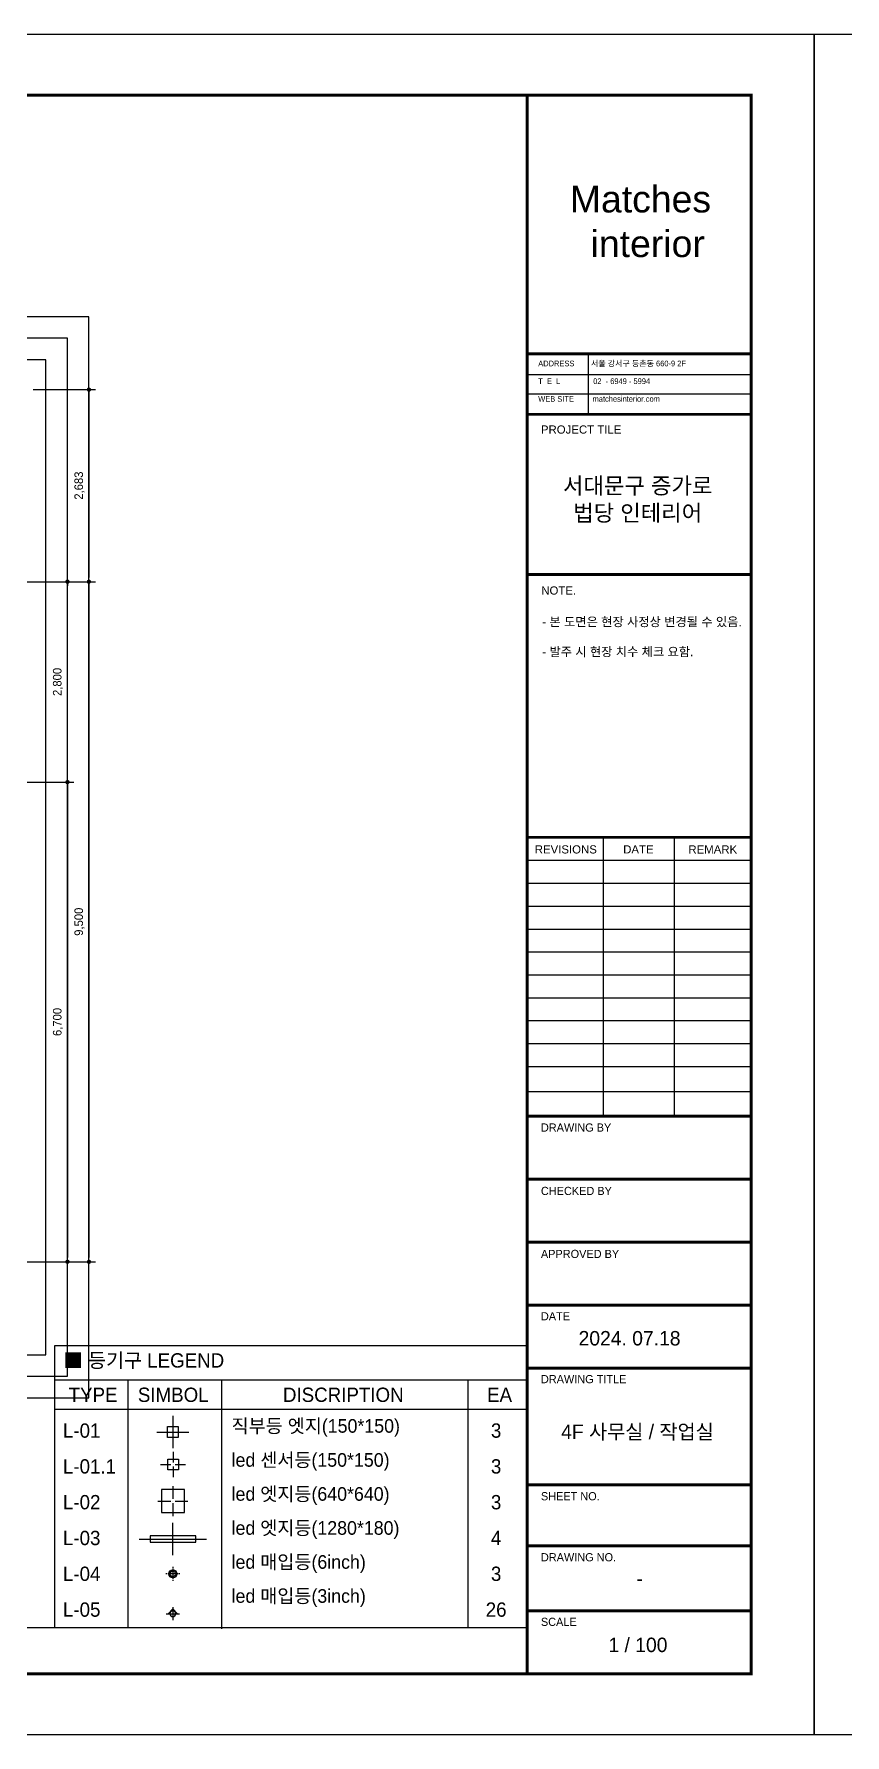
# Model space of a CAD drawing. Header units: millimetres. Extents: x -224448 to 1592092, y -164641 to 319001.
# Drawn here: x 237757 to 249090, y 146190 to 169950 of the extents above; entities that cross this region are included whole.
import ezdxf
from ezdxf.enums import TextEntityAlignment as Align

# ---------------------------------------------------------------- set-up
doc = ezdxf.new("R2010")
doc.units = ezdxf.units.MM
doc.layers.get('Defpoints').update_dxf_attribs({"color": 35})
for name, color, linetype in [('DIM', 3, 'Continuous'), ('I-CL-LIT', 7, 'Continuous'), ('I-LIGHT', 1, 'Continuous'), ('I-TEXT', 7, 'Continuous'), ('I_FORMAT', 7, 'Continuous'), ('I_FUR', 6, 'Continuous'), ('I_HAT', 8, 'Continuous'), ('I_WALL', 3, 'Continuous'), ('Layer 1', 7, 'Continuous')]:
    doc.layers.add(name, color=color, linetype=linetype)
doc.styles.add('HY울릉도', font='')
doc.styles.add('IABU-글꼴스타일', font='')
doc.styles.add('NTOP', font='Dotum.ttf')
doc.styles.add('sim', font='')
doc.styles.get("Standard").update_dxf_attribs({"font": 'arial.ttf'})
doc.styles.add('주석', font='arial.ttf')
doc.styles.get('HY울릉도').set_extended_font_data('HY울릉도L')
doc.styles.get('IABU-글꼴스타일').set_extended_font_data('HY울릉도L')
doc.styles.get('sim').set_extended_font_data('Pretendard Variable Light')
doc.dimstyles.new('IABC-100 (SUB)', dxfattribs={"dimscale": 60, "dimtxt": 2, "dimasz": 1, "dimexe": 1.5, "dimexo": 2, "dimgap": 1, "dimtad": 1, "dimdec": 0, "dimdsep": 46, "dimlunit": 6, "dimtxsty": 'IABU-글꼴스타일', "dimblk": '1234_Dot', "dimcen": 1, "dimclrd": 4, "dimclre": 4, "dimclrt": 7, "dimadec": 0, "dimazin": 0, "dimtfac": 1, "dimtdec": 0, "dimtix": 1, "dimtmove": 2, "dimatfit": 3, "dimldrblk": '1234_Dot', "dimfxl": 2, "dimtolj": 1, "dimtzin": 0, "dimarcsym": 0})
doc.dimstyles.new('ISO-25', dxfattribs={"dimtxt": 2.5, "dimasz": 2.5, "dimexe": 1.25, "dimexo": 0.625, "dimtad": 1, "dimtxsty": 'Standard', "dimcen": 2.5, "dimadec": 0, "dimazin": 0, "dimtfac": 1, "dimtmove": 0, "dimatfit": 3, "dimfxl": 1, "dimarcsym": 0})

# ---------------------------------------------------------------- blocks, each defined once
blk = doc.blocks.new('*D458')
at = {"layer": 'Defpoints', "color": 0, "lineweight": -2, "transparency": 16777216}
for p, q in [((237326, 159500), (238226, 159500)), ((238225, 152803), (238225, 159498)), ((237326, 152800), (238226, 152800))]:
    blk.add_line(p, q, dxfattribs=at)
at = {"layer": 'Defpoints', "color": 0, "transparency": 16777216}
for p in [(237325, 159500), (238225, 159500), (237325, 152800)]:
    blk.add_point(p, dxfattribs=at)
for points in [[(238224, 159498), (238225, 159498), (238225, 159500)], [(238224, 152803), (238225, 152803), (238225, 152800)]]:
    blk.add_solid(points, dxfattribs=at)
at = {"layer": 'Defpoints', "color": 0, "transparency": 16777216, "insert": (238223, 156150), "char_height": 2.5, "attachment_point": 5, "rotation": 90}
blk.add_mtext('6700', dxfattribs=at)
blk = doc.blocks.new('1234_Dot')
at = {"color": 0, "linetype": 'ByBlock', "lineweight": -2}
blk.add_line((-0.5, 0), (-1, 0), dxfattribs=at)
at = {"color": 0, "linetype": 'ByBlock', "const_width": 0.5}
blk.add_lwpolyline([(-0.25, 0, 1), (0.25, 0, 1)], format="xyb", close=True, dxfattribs=at)
blk = doc.blocks.new('*D459')
at = {"layer": 'Defpoints', "color": 0, "ltscale": 50, "transparency": 16777216}
for p in [(237325, 162300), (238225, 162300), (237325, 159500)]:
    blk.add_point(p, dxfattribs=at)
at = {"layer": 'DIM', "color": 4, "lineweight": -2, "ltscale": 50, "transparency": 16777216}
for p, q in [((237445, 162300), (238315, 162300)), ((238225, 159560), (238225, 162240)), ((237445, 159500), (238315, 159500))]:
    blk.add_line(p, q, dxfattribs=at)
at = {"layer": 'DIM', "color": 4, "lineweight": -2, "ltscale": 50, "transparency": 16777216, "xscale": 60, "yscale": 60, "zscale": 60}
for p, rotation in [((238225, 162300), 90), ((238225, 159500), 270)]:
    blk.add_blockref('1234_Dot', p, dxfattribs=dict(at, rotation=rotation))
at = {"layer": 'DIM', "color": 7, "ltscale": 50, "transparency": 16777216, "insert": (238093, 160900), "char_height": 120, "attachment_point": 5, "rotation": 90, "style": 'IABU-글꼴스타일'}
blk.add_mtext('\\A1;2,800', dxfattribs=at)
blk = doc.blocks.new('*D460')
at = {"layer": 'Defpoints', "color": 0, "ltscale": 50, "transparency": 16777216}
for p in [(237625, 164983), (237625, 162300), (238525, 162300)]:
    blk.add_point(p, dxfattribs=at)
at = {"layer": 'DIM', "color": 4, "lineweight": -2, "ltscale": 50, "transparency": 16777216}
for p, q in [((237745, 164983), (238615, 164983)), ((238525, 164923), (238525, 162360)), ((237745, 162300), (238615, 162300))]:
    blk.add_line(p, q, dxfattribs=at)
at = {"layer": 'DIM', "color": 4, "lineweight": -2, "ltscale": 50, "transparency": 16777216, "xscale": 60, "yscale": 60, "zscale": 60}
for p, rotation in [((238525, 164983), 90), ((238525, 162300), 270)]:
    blk.add_blockref('1234_Dot', p, dxfattribs=dict(at, rotation=rotation))
at = {"layer": 'DIM', "color": 7, "ltscale": 50, "transparency": 16777216, "insert": (238393, 163642), "char_height": 120, "attachment_point": 5, "rotation": 90, "style": 'IABU-글꼴스타일'}
blk.add_mtext('\\A1;2,683', dxfattribs=at)
blk = doc.blocks.new('*D445')
at = {"layer": 'Defpoints', "color": 0, "ltscale": 50, "transparency": 16777216}
for p in [(237325, 162300), (237325, 152800), (238525, 152800)]:
    blk.add_point(p, dxfattribs=at)
at = {"layer": 'DIM', "color": 4, "lineweight": -2, "ltscale": 50, "transparency": 16777216}
for p, q in [((237445, 162300), (238615, 162300)), ((238525, 162240), (238525, 152860)), ((237445, 152800), (238615, 152800))]:
    blk.add_line(p, q, dxfattribs=at)
at = {"layer": 'DIM', "color": 4, "lineweight": -2, "ltscale": 50, "transparency": 16777216, "xscale": 60, "yscale": 60, "zscale": 60}
for p, rotation in [((238525, 162300), 90), ((238525, 152800), 270)]:
    blk.add_blockref('1234_Dot', p, dxfattribs=dict(at, rotation=rotation))
at = {"layer": 'DIM', "color": 7, "ltscale": 50, "transparency": 16777216, "insert": (238393, 157550), "char_height": 120, "attachment_point": 5, "rotation": 90, "style": 'IABU-글꼴스타일'}
blk.add_mtext('\\A1;9,500', dxfattribs=at)
blk = doc.blocks.new('*D446')
at = {"layer": 'Defpoints', "color": 0, "ltscale": 50, "transparency": 16777216}
for p in [(237325, 159500), (237325, 152800), (238225, 152800)]:
    blk.add_point(p, dxfattribs=at)
at = {"layer": 'DIM', "color": 4, "lineweight": -2, "ltscale": 50, "transparency": 16777216}
for p, q in [((237445, 159500), (238315, 159500)), ((238225, 159440), (238225, 152860)), ((237445, 152800), (238315, 152800))]:
    blk.add_line(p, q, dxfattribs=at)
at = {"layer": 'DIM', "color": 4, "lineweight": -2, "ltscale": 50, "transparency": 16777216, "xscale": 60, "yscale": 60, "zscale": 60}
for p, rotation in [((238225, 159500), 90), ((238225, 152800), 270)]:
    blk.add_blockref('1234_Dot', p, dxfattribs=dict(at, rotation=rotation))
at = {"layer": 'DIM', "color": 7, "ltscale": 50, "transparency": 16777216, "insert": (238093, 156150), "char_height": 120, "attachment_point": 5, "rotation": 90, "style": 'IABU-글꼴스타일'}
blk.add_mtext('\\A1;6,700', dxfattribs=at)
blk = doc.blocks.new('J15')
at = {"layer": 'I-LIGHT', "color": 6, "ltscale": 50}
for p, q in [((319165, 48370), (319165, 47920)), ((318940, 48145), (319390, 48145))]:
    blk.add_line(p, q, dxfattribs=at)
blk.add_lwpolyline([(319090, 48220), (319240, 48220), (319240, 48070), (319090, 48070)], close=True, dxfattribs=at)
blk = doc.blocks.new('j51')
at = {"layer": 'I-LIGHT'}
for p, q in [((93551, 140906), (93551, 140546)), ((93131, 140486), (93491, 140486)), ((93551, 140486), (93550, 140486)), ((93551, 140487), (93551, 140485)), ((93551, 140486), (93552, 140486)), ((93551, 140426), (93551, 140066)), ((93611, 140486), (93971, 140486))]:
    blk.add_line(p, q, dxfattribs=at)
at = {"layer": 'I-LIGHT', "linetype": 'Continuous'}
blk.add_lwpolyline([(93871, 140806), (93231, 140806), (93231, 140166), (93871, 140166)], close=True, dxfattribs=at)
blk = doc.blocks.new('l2')
blk.add_circle((354296, 53893), 37.5)
at = {"layer": 'I-CL-LIT', "color": 1}
for p, q in [((354239, 53893), (354230, 53893)), ((354344, 53893), (354248, 53893)), ((354296, 53959), (354296, 53950)), ((354296, 53942), (354296, 53845)), ((354362, 53893), (354353, 53893)), ((354296, 53836), (354296, 53828))]:
    blk.add_line(p, q, dxfattribs=at)
blk.add_circle((354296, 53893), 26.3, dxfattribs=at)
blk = doc.blocks.new('j855')
at = {"layer": 'I-LIGHT'}
for p, q in [((96735, 140572), (96735, 140427)), ((96560, 140397), (96705, 140397)), ((96735, 140398), (96735, 140396)), ((96735, 140367), (96735, 140222)), ((96765, 140397), (96910, 140397))]:
    blk.add_line(p, q, dxfattribs=at)
at = {"layer": 'I-LIGHT', "ltscale": 50}
blk.add_lwpolyline([(96660, 140472), (96810, 140472), (96810, 140322), (96660, 140322)], close=True, dxfattribs=at)
at = {"layer": 'I-LIGHT'}
blk.add_lwpolyline([(96736, 140397), (96735, 140397), (96734, 140397)], dxfattribs=at)
blk = doc.blocks.new('SP01')
at = {"layer": 'I-LIGHT'}
blk.add_hatch(color=1, dxfattribs=at).paths.add_polyline_path([(2182616, -1632810), (2182551, -1632878), (2182576, -1632878, -1), (2182656, -1632878), (2182680, -1632878)])
at = {"layer": 'I-LIGHT', "color": 1}
for p, q in [((2182616, -1632787), (2182616, -1632970)), ((2182707, -1632878), (2182524, -1632878)), ((2182616, -1632810), (2182551, -1632878)), ((2182551, -1632878), (2182576, -1632878)), ((2182616, -1632810), (2182680, -1632878)), ((2182656, -1632878), (2182680, -1632878))]:
    blk.add_line(p, q, dxfattribs=at)
at = {"layer": 'I-LIGHT', "color": 4}
blk.add_circle((2182616, -1632878), 40, dxfattribs=at)

msp = doc.modelspace()

# ---------------------------------------------------------------- linework, layer by layer
for p, q in [((239067.975, 151152.248), (239067.975, 147680.611)), ((240377.975, 151152.248), (240377.975, 147674.521)), ((243817.975, 151152.248), (243817.975, 147685.353)), ((238047.975, 150742.248), (244647.975, 150742.248))]:
    msp.add_line(p, q)
at = {"layer": 'Defpoints'}
for points in [[(215060, 169950.153), (248660, 169950.153), (248660, 146190.153), (215060, 146190.153)], [(248660, 169950.153), (282260, 169950.153), (282260, 146190.153), (248660, 146190.153)], [(238524.894, 166000.492), (222224.894, 166000.492), (222224.894, 150900.492), (238524.894, 150900.492)], [(238224.894, 165700.492), (222524.894, 165700.492), (222524.894, 151200.492), (238224.894, 151200.492)], [(237924.894, 165400.492), (222824.894, 165400.492), (222824.894, 151500.492), (237924.894, 151500.492)]]:
    msp.add_lwpolyline(points, close=True, dxfattribs=at)
at = {"layer": 'I-TEXT', "color": 0}
msp.add_line((238047.975, 151152.248), (244647.975, 151152.248), dxfattribs=at)
msp.add_lwpolyline([(238047.975, 151632.248), (244647.975, 151632.248), (244647.975, 147685.353), (238047.975, 147685.353)], close=True, dxfattribs=at)
at = {"layer": 'I_FORMAT'}
for p, q in [((245503.173, 165483.348), (245503.173, 164637.188)), ((244647.896, 165195.014), (247779.921, 165195.014)), ((244647.975, 164926.214), (247783.628, 164926.214)), ((246708.598, 154833.065), (246708.598, 158728.489)), ((245716.407, 154819.872), (245716.407, 158715.296)), ((244647.975, 158408.489), (247780, 158408.489)), ((244647.975, 158088.489), (247780, 158088.489)), ((244647.975, 157768.489), (247780, 157768.489)), ((244647.975, 157448.489), (247780, 157448.489)), ((244647.975, 157128.489), (247780, 157128.489)), ((244647.975, 156808.489), (247780, 156808.489)), ((244647.975, 156488.489), (247780, 156488.489)), ((244647.975, 156168.489), (247780, 156168.489)), ((244647.975, 155848.489), (247780, 155848.489)), ((244647.975, 155528.489), (247780, 155528.489)), ((244647.975, 155180.777), (247780, 155180.777)), ((244647.975, 147685.353), (215940, 147685.353))]:
    msp.add_line(p, q, dxfattribs=at)
for points, const_width in [([(244647.975, 147045.353), (215940, 147045.353), (215940, 169094.953), (244647.975, 169094.953)], 40.174), ([(244647.975, 169094.953), (244647.975, 147038.544)], 40.174), ([(244647.975, 169094.953), (247780, 169094.953), (247780, 147045.353), (244647.975, 147045.353)], 40.174), ([(244647.975, 165483.348), (247780, 165483.348)], 40.174), ([(244647.975, 164637.88), (247774.834, 164637.88)], 40.174), ([(244647.975, 162399.607), (247780, 162399.607)], 40.174), ([(244647.975, 158728.489), (247780, 158728.489)], 40.174), ([(244647.975, 154833.065), (247780, 154833.065)], 40.174), ([(247780, 154833.065), (244980, 154833.065)], 16), ([(244647.975, 153953.065), (247780, 153953.065)], 40.174), ([(244647.975, 153073.065), (247780, 153073.065)], 40.174), ([(244647.975, 152193.065), (247780, 152193.065)], 40.174), ([(244647.975, 151313.065), (247780, 151313.065)], 40.174), ([(244647.975, 149685.353), (247780, 149685.353)], 40.174), ([(244980, 149685.353), (247780, 149685.353)], 24), ([(244647.975, 148833.065), (247780, 148833.065)], 40.174), ([(244980, 148833.065), (247780, 148833.065)], 24), ([(244647.975, 147925.353), (247780, 147925.353)], 40.174), ([(244980, 147925.353), (247780, 147925.353)], 24)]:
    msp.add_lwpolyline(points, dxfattribs=dict(at, const_width=const_width))
at = {"layer": 'I_FUR', "color": 6, "linetype": 'Continuous'}
for p, q in [((239698.475, 148702.248), (239698.475, 149152.248)), ((239228.475, 148927.248), (240168.475, 148927.248))]:
    msp.add_line(p, q, dxfattribs=at)
msp.add_lwpolyline([(239378.475, 148972.248), (239378.475, 148882.248), (240018.475, 148882.248), (240018.475, 148972.248)], close=True, dxfattribs=at)

# ---------------------------------------------------------------- block references
msp.add_blockref('j855', (142965.707, 9571.482))
at = {"xscale": 0.5, "yscale": 0.5, "zscale": 0.5}
msp.add_blockref('j51', (192923.443, 79214.035), dxfattribs=at)
at = {"layer": 'I-LIGHT', "color": 1, "xscale": -1}
msp.add_blockref('SP01', (2422312.778, 1780762.198), dxfattribs=at)
at = {"layer": 'I_HAT'}
msp.add_blockref('J15', (-79467.025, 102277.248), dxfattribs=at)
at = {"layer": 'I_WALL', "xscale": 1.5, "yscale": 1.5, "zscale": 1.5}
msp.add_blockref('l2', (-291746.249, 67601.556), dxfattribs=at)

# ---------------------------------------------------------------- texts
at = {"attachment_point": 1}
for s, insert, char_height, width in [('\\pxsm1.5;{\\fGulim|b0|i0|c129|p50;L-01\\PL-01.1\\PL-02\\PL-03\\PL-04\\PL-05}', (238162.06, 150542.248), 200, 2991.51982), ('\\pxsm1.5;{\\fGulim|b0|i0|c129|p50;직부등 엣지(1\\fGulim|b0|i0|c0|p50;50*150)\\fGulim|b0|i0|c129|p50;\\Pled 센서등(150*150)\\fGulim|b0|i0|c0|p50;\\Pled\\fGulim|b0|i0|c129|p50; 엣지등\\fGulim|b0|i0|c0|p50;(640*640)\\P\\fGulim|b0|i0|c129|p50;led 엣지등\\fGulim|b0|i0|c0|p50;(1280*180)\\P\\fGulim|b0|i0|c129|p50;led\\fGulim|b0|i0|c0|p50; \\fGulim|b0|i0|c129|p50;매입등\\fGulim|b0|i0|c0|p50;(6\\fGulim|b0|i0|c129|p50;inch)\\P\\ps*;led 매입등(3inch)}', (240518.242, 150602.248), 190, 3203.09217), ('\\pxsm1.5,qc;{\\fGulim|b0|i0|c129|p50;3\\P3\\P3\\P4\\P3\\P26}', (243947.975, 150542.248), 200, 533.9718)]:
    msp.add_mtext(s, dxfattribs=dict(at, insert=insert, char_height=char_height, width=width))
at = {"layer": 'I-TEXT', "color": 0, "char_height": 200, "attachment_point": 1, "style": 'NTOP'}
for s, insert, width in [('\\pxsm1,ql;■ 등기구 LEGEND', (238167.975, 151522.248), 3178.397), ('\\pxqc;{\\fGulim|b0|i0|c129|p50;TYPE}', (238167.975, 151042.248), 830), ('\\pxqc;{\\fGulim|b0|i0|c129|p50;SIMBOL}', (239287.975, 151042.248), 830), ('\\pxqc;{\\fGulim|b0|i0|c129|p50;DISCRIPTION}', (240637.975, 151042.248), 2882.38209), ('\\pxqc;{\\fGulim|b0|i0|c129|p50;EA}', (243947.975, 151042.248), 630)]:
    msp.add_mtext(s, dxfattribs=dict(at, insert=insert, width=width))
at = {"layer": 'I_FORMAT'}
for s, height, p in [('PROJECT TILE', 114.03042, (244840.905, 164368.439)), ('NOTE.', 114.0304, (244846.071, 162120.08))]:
    msp.add_text(s, height=height, dxfattribs=at).set_placement(p)
for s, p in [('REVISIONS', (245188.842, 158560.571)), ('DATE', (246202.748, 158560.571)), ('REMARK', (247242.446, 158559.88))]:
    msp.add_text(s, height=114.0304, dxfattribs=at).set_placement(p, align=Align.MIDDLE_CENTER)
at = {"layer": 'I_FORMAT', "style": 'sim'}
for s, height, p in [('DRAWING BY', 114.0304, (244840.905, 154618.259)), ('CHECKED BY', 114.0304, (244840.905, 153732.821)), ('APPROVED BY', 114.03042, (244840.905, 152852.821)), ('DATE', 114.0304, (244840.905, 151981.792)), ('2024. 07.18', 201.6, (245367.425, 151631.206)), ('DRAWING TITLE', 114.03042, (244840.905, 151103.808)), ('SHEET NO.', 114.0304, (244840.905, 149468.213)), ('DRAWING NO.', 114.03042, (244840.905, 148615.924)), ('SCALE', 114.0304, (244840.905, 147713.735))]:
    msp.add_text(s, height=height, dxfattribs=at).set_placement(p)
msp.add_text('-', height=201.6, dxfattribs=at).set_placement((246220.093, 148374.287), align=Align.MIDDLE_CENTER)
at = {"layer": 'I_FORMAT', "insert": (244803.179, 165387.79), "char_height": 114.030418, "width": 3215.12084, "attachment_point": 1, "line_spacing_factor": 0.93}
msp.add_mtext('{\\fGulim|b0|i0|c129|p50;\\H0.7x;ADDRESS        서울 강서구 등촌동 660-9 2F\\P\\fArial|b0|i0|c129|p34;\\P\\fGulim|b0|i0|c129|p50;T  E  L  \\fArial|b0|i0|c129|p34;          \\fArial|b0|i0|c0|p34;   \\fGulim|b0|i0|c129|p50;02  - 6949 - 5994\\P\\fArial|b0|i0|c129|p34;\\P\\fGulim|b0|i0|c129|p50;WEB SITE         matchesinterior.com}', dxfattribs=at)
at = {"layer": 'I_FORMAT', "insert": (246193.195, 163438.6), "char_height": 228.06084, "width": 7049.60658, "attachment_point": 5}
msp.add_mtext('{\\fPretendard Variable SemiBold|b0|i0|c129|p2;서대문구 증가로\\P법당 인테리어}', dxfattribs=at)
at = {"layer": 'I_FORMAT', "linetype": 'ByBlock', "insert": (244858.064, 161802.658), "char_height": 125.43346, "width": 2771.88373, "attachment_point": 1, "style": 'HY울릉도'}
msp.add_mtext('{\\fPretendard Variable Light|b0|i0|c129|p2;- 본 도면은 현장 사정상 변경될 수 있음.\\P\\P- 발주 시 현장 치수 체크 요함.}', dxfattribs=at)
at = {"layer": 'I_FORMAT', "char_height": 201.6, "width": 3701.04345, "attachment_point": 5, "style": 'sim'}
for s, insert in [('4F 사무실 / 작업실', (246189.839, 150415.022)), ('1 / 100', (246196.701, 147447.63))]:
    msp.add_mtext(s, dxfattribs=dict(at, insert=insert))
at = {"layer": 'Layer 1', "color": 250, "insert": (245245.117, 166829.17), "char_height": 373.824, "attachment_point": 7, "style": '주석'}
msp.add_mtext('Matches\\P  interior', dxfattribs=at)

# ---------------------------------------------------------------- dimensions: what is measured, and where the dimension line sits
at = {"layer": 'Defpoints'}
dim = msp.add_linear_dim(base=(238224.894, 159500.492), p1=(237324.894, 152800.492), p2=(237324.894, 159500.492), angle=90, dimstyle='ISO-25', dxfattribs=at)
dim.commit()
dim.dimension.update_dxf_attribs({"geometry": '*D458', "text_midpoint": (238222.993, 156150.492)})
at = {"layer": 'DIM', "ltscale": 50}
for base, p1, p2, picture, middle in [((238524.8943, 162300.4917), (237624.8943, 164982.9925), (237624.8943, 162300.4917), '*D460', (238393.4657, 163641.7421)), ((238224.894, 162300.492), (237324.894, 159500.492), (237324.894, 162300.492), '*D459', (238093.466, 160900.492)), ((238524.894, 152800.492), (237324.894, 162300.492), (237324.894, 152800.492), '*D445', (238393.466, 157550.492)), ((238224.894, 152800.492), (237324.894, 159500.492), (237324.894, 152800.492), '*D446', (238093.466, 156150.492))]:
    dim = msp.add_linear_dim(base=base, p1=p1, p2=p2, angle=90, dimstyle='IABC-100 (SUB)', dxfattribs=at)
    dim.commit()
    dim.dimension.update_dxf_attribs({"geometry": picture, "text_midpoint": middle})

doc.saveas('drawing.dxf')
